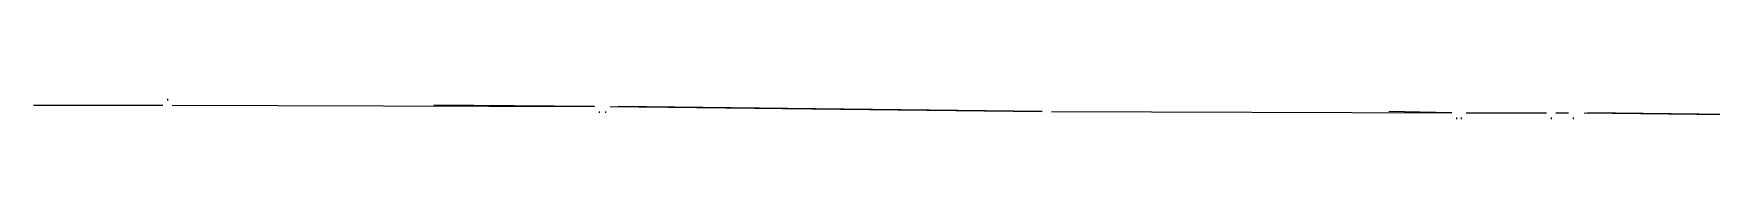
# Model space of a CAD drawing. Extents: x 0 to 16407, y 159 to 1115.
# Drawn here: x 727.8 to 993.9, y 1073.2 to 1076.5 of the extents above; entities that cross this region are included whole.
import ezdxf

# ---------------------------------------------------------------- set-up
doc = ezdxf.new("R2010")
doc.units = 0
doc.layers.add('RASTER_VECTOR_LINEWORK', color=5, linetype='CONTINUOUS')

msp = doc.modelspace()

# ---------------------------------------------------------------- linework, layer by layer
at = {"layer": 'RASTER_VECTOR_LINEWORK'}
for points in [[(727.75, 1075.5), (748.25, 1075.5)], [(749, 1076.5), (749, 1076.25)], [(749.75, 1075.5), (816.75, 1075.25), (791.25, 1075.5)], [(817.5, 1074.5), (817.5, 1074.25)], [(818.5, 1074.5), (818.5, 1074.25)], [(819.25, 1075.25), (887.75, 1074.5), (820.5, 1075.25)], [(889.25, 1074.5), (952.75, 1074.25), (942.75, 1074.5)], [(953.5, 1073.5), (953.5, 1073.25)], [(954.25, 1073.5), (954.25, 1073.25)], [(955, 1074.25), (967.75, 1074.25)], [(968.5, 1073.5), (968.5, 1073.25)], [(969.25, 1074.25), (971.25, 1074.25)], [(972, 1073.5), (972, 1073.25)], [(973.75, 1074.25), (1018.5, 1073.75), (974.25, 1074.25)]]:
    msp.add_lwpolyline(points, dxfattribs=at)

doc.saveas('drawing.dxf')
